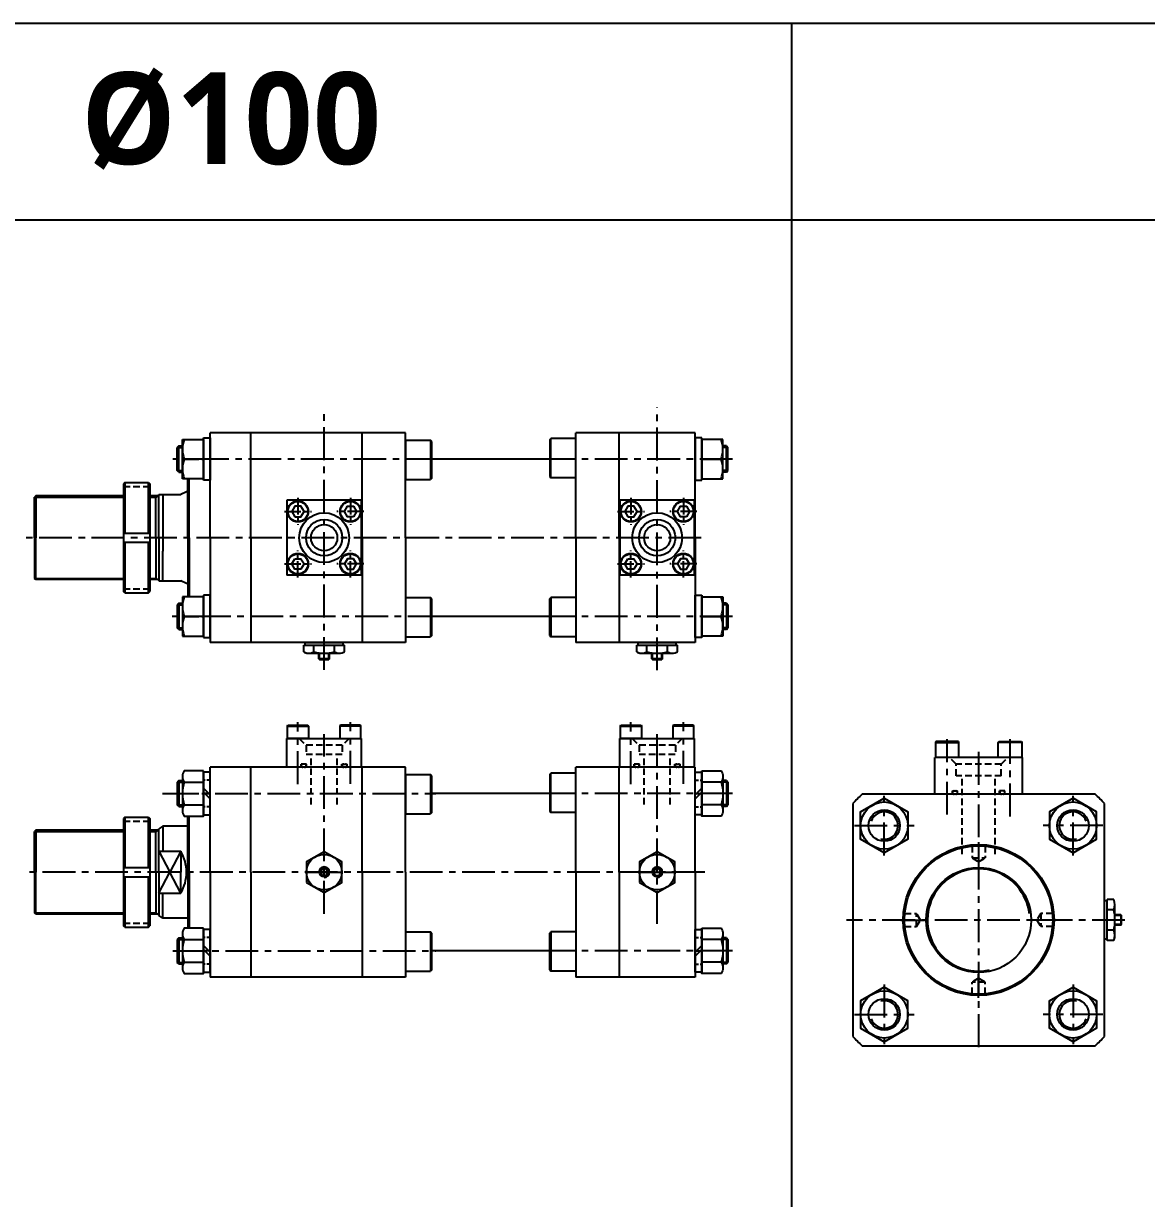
# Model space of a CAD drawing. Extents: x -819 to 8197, y 0 to 4058.
# Drawn here: x 3669 to 4526, y 3162 to 4058 of the extents above; entities that cross this region are included whole.
import ezdxf

# ---------------------------------------------------------------- set-up
doc = ezdxf.new("R2010")
doc.units = 0
doc.header["$LTSCALE"] = 10
doc.header["$MEASUREMENT"] = 0
for name, pattern in [('CENTER', [2, 1.25, -0.25, 0.25, -0.25]), ('CENTERX2', [4, 2.5, -0.5, 0.5, -0.5]), ('HIDDEN', [0.375, 0.25, -0.125]), ('HIDDENX2', [0.75, 0.5, -0.25])]:
    doc.linetypes.add(name, pattern=pattern)
doc.layers.get('0').update_dxf_attribs({"linetype": 'CONTINUOUS'})
doc.layers.get('DEFPOINTS').update_dxf_attribs({"linetype": 'CONTINUOUS'})
for name, color, linetype in [('CEN', 1, 'CENTERX2'), ('CENTER', 1, 'CENTER'), ('HID', 2, 'HIDDENX2'), ('HIDDEN', 2, 'HIDDEN'), ('ML', 7, 'CONTINUOUS')]:
    doc.layers.add(name, color=color, linetype=linetype)
doc.styles.add('문자', font='romans.shx')

msp = doc.modelspace()

# ---------------------------------------------------------------- linework, layer by layer
for p, q in [((5324, 4058.11), (0, 4058.11)), ((4255, 2266.11), (4255, 4058.11)), ((5324, 3908.11), (3434, 3908.11))]:
    msp.add_line(p, q)
at = {"color": 7, "linetype": 'Continuous'}
for p, q in [((3882.73, 3578.99), (3882.73, 3584.01)), ((3882.73, 3584.01), (3889.07, 3584.01)), ((3883.73, 3584.01), (3883.73, 3586.01)), ((3883.73, 3586.01), (3912.91, 3586.01)), ((3889.07, 3584.01), (3913.91, 3584.01)), ((3890.53, 3578.99), (3890.53, 3584.01)), ((3906.12, 3578.99), (3906.12, 3584.01)), ((3912.91, 3584.01), (3912.91, 3586.01)), ((3913.91, 3578.99), (3913.91, 3584.01)), ((4136.73, 3578.99), (4136.73, 3584.01)), ((4136.73, 3584.01), (4143.07, 3584.01)), ((4137.73, 3584.01), (4137.73, 3586.01)), ((4137.73, 3586.01), (4166.91, 3586.01)), ((4143.07, 3584.01), (4167.91, 3584.01)), ((4144.53, 3578.99), (4144.53, 3584.01)), ((4160.12, 3578.99), (4160.12, 3584.01)), ((4166.91, 3584.01), (4166.91, 3586.01)), ((4167.91, 3578.99), (4167.91, 3584.01)), ((3885.91, 3578.01), (3910.74, 3578.01)), ((3894.32, 3578.27), (3894.32, 3578.27)), ((3894.32, 3573.51), (3894.32, 3578.01)), ((3902.32, 3573.51), (3902.32, 3578.01)), ((4139.91, 3578.01), (4164.74, 3578.01)), ((4148.32, 3578.27), (4148.32, 3578.27)), ((4148.32, 3573.51), (4148.32, 3578.01)), ((4156.32, 3573.51), (4156.32, 3578.01)), ((3894.32, 3573.51), (3894.82, 3573.01)), ((3902.32, 3573.51), (3894.32, 3573.51)), ((3894.82, 3573.01), (3901.82, 3573.01)), ((3902.32, 3573.51), (3901.82, 3573.01)), ((4148.32, 3573.51), (4148.82, 3573.01)), ((4156.32, 3573.51), (4148.32, 3573.51)), ((4148.82, 3573.01), (4155.82, 3573.01)), ((4156.32, 3573.51), (4155.82, 3573.01)), ((4493.5, 3359.89), (4493.5, 3389.06)), ((4495.5, 3389.06), (4493.5, 3389.06)), ((4500.52, 3390.06), (4495.5, 3390.06)), ((4495.5, 3365.23), (4495.5, 3390.06)), ((4501.5, 3362.06), (4501.5, 3386.89)), ((4500.52, 3382.27), (4495.5, 3382.27)), ((4506, 3378.48), (4501.5, 3378.48)), ((4506, 3378.48), (4506.5, 3377.98)), ((4506, 3378.48), (4506, 3370.48)), ((4506.5, 3370.98), (4506.5, 3377.98)), ((4501.25, 3370.48), (4501.25, 3370.48)), ((4506, 3370.48), (4501.5, 3370.48)), ((4506, 3370.48), (4506.5, 3370.98)), ((4500.52, 3366.68), (4495.5, 3366.68)), ((4495.5, 3358.89), (4495.5, 3365.23)), ((4495.5, 3359.89), (4493.5, 3359.89)), ((4500.52, 3358.89), (4495.5, 3358.89))]:
    msp.add_line(p, q, dxfattribs=at)
at = {"color": 1, "linetype": 'CENTER', "ltscale": 5}
for p, q in [((3884.82, 3410.95), (3911.82, 3410.95)), ((4138.82, 3410.95), (4165.82, 3410.95))]:
    msp.add_line(p, q, dxfattribs=at)
at = {"color": 7, "linetype": 'Continuous'}
for points in [[(3884.82, 3403.16), (3898.32, 3395.37), (3911.82, 3403.16), (3911.82, 3418.75), (3898.32, 3426.54), (3884.82, 3418.75)], [(4138.82, 3403.16), (4152.32, 3395.37), (4165.82, 3403.16), (4165.82, 3418.75), (4152.32, 3426.54), (4138.82, 3418.75)], [(3896.88, 3413.45), (3895.44, 3410.95), (3896.88, 3408.45), (3899.77, 3408.45), (3901.21, 3410.95), (3899.77, 3413.45)], [(4150.88, 3413.45), (4149.44, 3410.95), (4150.88, 3408.45), (4153.77, 3408.45), (4155.21, 3410.95), (4153.77, 3413.45)]]:
    msp.add_lwpolyline(points, close=True, dxfattribs=at)
for centre, radius in [((3898.32, 3410.95), 13.5), ((4152.32, 3410.95), 13.5), ((3898.32, 3410.95), 3.5), ((4152.32, 3410.95), 3.5)]:
    msp.add_circle(centre, radius, dxfattribs=at)
for centre, radius, start, end in [((3885.91, 3583.63), 5.62, 235.61575, 270), ((3886.63, 3586.23), 8.22, 241.70064, 298.29936), ((3898.31, 3609.36), 31.35, 255.61718, 270.01407), ((3898.33, 3609.36), 31.35, 269.98593, 284.38282), ((3910.01, 3586.23), 8.22, 241.70064, 298.29936), ((4139.91, 3583.63), 5.62, 235.61575, 270), ((4140.63, 3586.23), 8.22, 241.70064, 298.29936), ((4152.31, 3609.36), 31.35, 255.61718, 270.01407), ((4152.33, 3609.36), 31.35, 269.98593, 284.38282), ((4164.01, 3586.23), 8.22, 241.70064, 298.29936), ((4493.28, 3386.17), 8.22, 331.70064, 28.29936), ((4470.16, 3374.48), 31.35, 359.98593, 14.38282), ((4470.16, 3374.47), 31.35, 345.61718, 0.01407), ((4493.28, 3362.78), 8.22, 331.70064, 28.29936), ((4495.88, 3362.06), 5.62, 325.61575, 0)]:
    msp.add_arc(centre, radius, start, end, dxfattribs=at)
at = {"layer": 'CEN'}
for p, q in [((3898.32, 3565.25), (3898.32, 3763.29)), ((4152.32, 3564.94), (4152.32, 3765.29)), ((3985.63, 3726.01), (3782.94, 3726.01)), ((4209.75, 3726.01), (4061.57, 3726.01)), ((4185.91, 3666.01), (3669.96, 3666.01)), ((3987.07, 3606.01), (3782.27, 3606.01)), ((4209.75, 3606.01), (4061.57, 3606.01)), ((3878.32, 3478.13), (3878.32, 3525.22)), ((3918.32, 3478.4), (3918.32, 3525.22)), ((4132.32, 3478.13), (4132.32, 3525.22)), ((4172.32, 3478.4), (4172.32, 3525.22)), ((3898.32, 3379.23), (3898.32, 3516.22)), ((4152.32, 3371.61), (4152.32, 3516.22)), ((4373.5, 3454.85), (4373.5, 3512.48)), ((4421.5, 3453.45), (4421.5, 3512.48)), ((4397.5, 3502.63), (4397.5, 3273.94)), ((3775.12, 3470.95), (3983.51, 3470.95)), ((4209.75, 3470.95), (4061.57, 3470.95)), ((4325.5, 3423.74), (4325.5, 3469.21)), ((4469.5, 3423.74), (4469.5, 3469.21)), ((4302.77, 3446.48), (4348.24, 3446.48)), ((4492.24, 3446.48), (4446.77, 3446.48)), ((4397.5, 3433.72), (4397.5, 3415.66)), ((4188.57, 3410.95), (3669.96, 3410.95)), ((4508.99, 3374.48), (4296.65, 3374.48)), ((4338.26, 3374.48), (4356.32, 3374.48)), ((4456.75, 3374.48), (4438.69, 3374.48)), ((3783, 3350.95), (3983.51, 3350.95)), ((4209.75, 3350.95), (4061.57, 3350.95)), ((4397.5, 3315.23), (4397.5, 3333.29)), ((4325.5, 3325.21), (4325.5, 3279.74)), ((4469.5, 3325.21), (4469.5, 3279.74)), ((4302.77, 3302.48), (4348.24, 3302.48)), ((4492.24, 3302.48), (4446.77, 3302.48))]:
    msp.add_line(p, q, dxfattribs=at)
at = {"layer": 'CENTER'}
for p, q in [((3790.13, 3726.01), (3806.31, 3726.01)), ((4202.51, 3726.01), (4186.33, 3726.01)), ((3878.32, 3696.32), (3878.32, 3675.7)), ((3918.32, 3696.32), (3918.32, 3675.7)), ((4132.32, 3696.32), (4132.32, 3675.7)), ((4172.32, 3696.32), (4172.32, 3675.7)), ((3868.01, 3686.01), (3888.63, 3686.01)), ((3928.63, 3686.01), (3908.01, 3686.01)), ((4122.01, 3686.01), (4142.63, 3686.01)), ((4182.63, 3686.01), (4162.01, 3686.01)), ((3878.32, 3635.7), (3878.32, 3656.32)), ((3918.32, 3635.7), (3918.32, 3656.32)), ((4132.32, 3635.7), (4132.32, 3656.32)), ((4172.32, 3635.7), (4172.32, 3656.32)), ((3868.01, 3646.01), (3888.63, 3646.01)), ((3928.63, 3646.01), (3908.01, 3646.01)), ((4122.01, 3646.01), (4142.63, 3646.01)), ((4182.63, 3646.01), (4162.01, 3646.01)), ((3790.13, 3606.01), (3806.31, 3606.01)), ((4202.51, 3606.01), (4186.33, 3606.01)), ((3790.13, 3470.95), (3806.31, 3470.95)), ((3811.41, 3470.95), (3806.13, 3470.95)), ((4181.23, 3470.95), (4186.51, 3470.95)), ((4202.51, 3470.95), (4186.33, 3470.95)), ((3790.13, 3350.95), (3806.31, 3350.95)), ((3811.41, 3350.95), (3806.13, 3350.95)), ((4181.23, 3350.95), (4186.51, 3350.95)), ((4202.51, 3350.95), (4186.33, 3350.95))]:
    msp.add_line(p, q, dxfattribs=at)
at = {"layer": 'DEFPOINTS', "color": 0, "linetype": 'ByBlock'}
for p in [(3790.22, 3458.45), (3772.32, 3377.95), (3790.24, 3363.45)]:
    msp.add_point(p, dxfattribs=at)
at = {"layer": 'HID'}
for p, q in [((3745.26, 3705.01), (3765.26, 3705.01)), ((3745.26, 3627.01), (3765.26, 3627.01)), ((3879.32, 3512.95), (3884.47, 3507.8)), ((3917.32, 3512.95), (3912.17, 3507.8)), ((4133.32, 3512.95), (4138.47, 3507.8)), ((4171.32, 3512.95), (4166.17, 3507.8)), ((3912.17, 3507.8), (3884.47, 3507.8)), ((3884.47, 3507.8), (3884.47, 3500.95)), ((3912.17, 3507.8), (3912.17, 3500.95)), ((4166.17, 3507.8), (4138.47, 3507.8)), ((4138.47, 3507.8), (4138.47, 3500.95)), ((4166.17, 3507.8), (4166.17, 3500.95)), ((3884.47, 3500.95), (3912.17, 3500.95)), ((3888.32, 3462.62), (3888.32, 3500.95)), ((3908.32, 3462.62), (3908.32, 3500.95)), ((4138.47, 3500.95), (4166.17, 3500.95)), ((4142.32, 3462.62), (4142.32, 3500.95)), ((4162.32, 3462.62), (4162.32, 3500.95)), ((4380.25, 3493.23), (4375, 3498.48)), ((4414.75, 3493.23), (4420, 3498.48)), ((3880.82, 3490.95), (3880.82, 3493.35)), ((3884.82, 3493.35), (3880.82, 3493.35)), ((3884.82, 3490.95), (3884.82, 3493.35)), ((3911.82, 3490.95), (3911.82, 3493.35)), ((3911.82, 3493.35), (3915.82, 3493.35)), ((3915.82, 3490.95), (3915.82, 3493.35)), ((4134.82, 3490.95), (4134.82, 3493.35)), ((4138.82, 3493.35), (4134.82, 3493.35)), ((4138.82, 3490.95), (4138.82, 3493.35)), ((4165.82, 3490.95), (4165.82, 3493.35)), ((4165.82, 3493.35), (4169.82, 3493.35)), ((4169.82, 3490.95), (4169.82, 3493.35)), ((4380.25, 3484.48), (4380.25, 3493.23)), ((4414.75, 3493.23), (4380.25, 3493.23)), ((4414.75, 3484.48), (4414.75, 3493.23)), ((4414.75, 3484.48), (4380.25, 3484.48)), ((4385, 3424.59), (4385, 3484.48)), ((4410, 3424.59), (4410, 3484.48)), ((4377.5, 3472.88), (4381.5, 3472.88)), ((4377.5, 3470.48), (4377.5, 3472.88)), ((4381.5, 3470.48), (4381.5, 3472.88)), ((4413.5, 3470.48), (4413.5, 3472.88)), ((4417.5, 3472.88), (4413.5, 3472.88)), ((4417.5, 3470.48), (4417.5, 3472.88)), ((3745.26, 3449.95), (3765.26, 3449.95)), ((4392.5, 3430.98), (4391.8, 3431.67)), ((4392.5, 3430.98), (4402.5, 3430.98)), ((4392.5, 3430.98), (4392.5, 3421.98)), ((4402.5, 3430.98), (4403.2, 3431.67)), ((4402.5, 3430.98), (4402.5, 3421.98)), ((4392.5, 3421.98), (4397.5, 3418.81)), ((4392.5, 3421.98), (4402.5, 3421.98)), ((4397.5, 3418.81), (4402.5, 3421.98)), ((4341, 3379.48), (4340.3, 3380.17)), ((4341, 3379.48), (4350, 3379.48)), ((4341, 3369.48), (4341, 3379.48)), ((4353.17, 3374.48), (4350, 3379.48)), ((4350, 3369.48), (4350, 3379.48)), ((4445, 3379.48), (4441.84, 3374.48)), ((4454, 3379.48), (4445, 3379.48)), ((4445, 3379.48), (4445, 3369.48)), ((4454, 3379.48), (4454.7, 3380.17)), ((4454, 3379.48), (4454, 3369.48)), ((3745.26, 3371.95), (3765.26, 3371.95)), ((4341, 3369.48), (4340.3, 3368.78)), ((4341, 3369.48), (4350, 3369.48)), ((4350, 3369.48), (4353.17, 3374.48)), ((4441.84, 3374.48), (4445, 3369.48)), ((4454, 3369.48), (4445, 3369.48)), ((4454, 3369.48), (4454.7, 3368.78)), ((4397.5, 3330.14), (4392.5, 3326.98)), ((4392.5, 3317.98), (4392.5, 3326.98)), ((4402.5, 3326.98), (4392.5, 3326.98)), ((4402.5, 3326.98), (4397.5, 3330.14)), ((4402.5, 3317.98), (4402.5, 3326.98)), ((4392.5, 3317.98), (4391.8, 3317.28)), ((4402.5, 3317.98), (4392.5, 3317.98)), ((4402.5, 3317.98), (4403.2, 3317.28))]:
    msp.add_line(p, q, dxfattribs=at)
for centre, start, end in [((3882.05, 3492.15), 90, 270), ((3883.39, 3492.15), 270, 90), ((3913.25, 3492.15), 90, 270), ((3914.59, 3492.15), 270, 90), ((4136.05, 3492.15), 90, 270), ((4137.39, 3492.15), 270, 90), ((4167.25, 3492.15), 90, 270), ((4168.59, 3492.15), 270, 90), ((4378.79, 3471.68), 90, 270), ((4380.17, 3471.68), 270, 90), ((4414.84, 3471.68), 90, 270), ((4416.22, 3471.68), 270, 90)]:
    msp.add_arc(centre, 1.2, start, end, dxfattribs=at)
at = {"layer": 'HIDDEN'}
for p, q in [((3811.32, 3481.05), (3806.22, 3481.05)), ((4181.32, 3481.05), (4186.42, 3481.05)), ((3811.32, 3460.85), (3806.22, 3460.85)), ((4181.32, 3460.85), (4186.42, 3460.85)), ((3811.32, 3361.05), (3806.22, 3361.05)), ((4181.32, 3361.05), (4186.42, 3361.05)), ((3811.32, 3340.85), (3806.22, 3340.85)), ((4181.32, 3340.85), (4186.42, 3340.85))]:
    msp.add_line(p, q, dxfattribs=at)
at = {"layer": 'ML'}
for p, q in [((3811.32, 3666.01), (3811.32, 3746.01)), ((3960.32, 3746.01), (3811.32, 3746.01)), ((3842.32, 3666.01), (3842.32, 3746.01)), ((3927.32, 3666.01), (3927.32, 3746.01)), ((3960.32, 3666.01), (3960.32, 3746.01)), ((4090.32, 3666.01), (4090.32, 3746.01)), ((4181.32, 3746.01), (4090.32, 3746.01)), ((4181.32, 3746.01), (4090.32, 3746.01)), ((4123.32, 3666.01), (4123.32, 3746.01)), ((4181.32, 3666.01), (4181.32, 3746.01)), ((3790.22, 3711.01), (3790.22, 3741.01)), ((3790.22, 3741.01), (3806.22, 3741.01)), ((3806.22, 3709.81), (3806.22, 3742.21)), ((3806.22, 3742.21), (3811.32, 3742.21)), ((3806.22, 3741.01), (3806.22, 3711.01)), ((3811.32, 3742.21), (3811.32, 3709.81)), ((3960.32, 3740.43), (3960.32, 3710.43)), ((3960.32, 3740.43), (3979.32, 3740.43)), ((3979.32, 3740.43), (3979.32, 3710.43)), ((3980.32, 3739.43), (3979.32, 3740.43)), ((3980.32, 3711.43), (3980.32, 3739.43)), ((4070.32, 3740.59), (4071.32, 3741.59)), ((4070.32, 3740.59), (4070.32, 3712.59)), ((4090.32, 3741.59), (4071.32, 3741.59)), ((4071.32, 3711.59), (4071.32, 3741.59)), ((4181.32, 3742.21), (4181.32, 3709.81)), ((4186.42, 3742.21), (4181.32, 3742.21)), ((4186.42, 3709.81), (4186.42, 3742.21)), ((4186.42, 3741.01), (4186.42, 3711.01)), ((4202.42, 3741.01), (4186.42, 3741.01)), ((4202.42, 3711.01), (4202.42, 3741.01)), ((3787.57, 3736.01), (3786.32, 3734.76)), ((3786.32, 3717.26), (3786.32, 3734.76)), ((3787.57, 3736.01), (3790.22, 3736.01)), ((3787.57, 3716.01), (3787.57, 3736.01)), ((4205.07, 3736.01), (4202.42, 3736.01)), ((4205.07, 3716.01), (4205.07, 3736.01)), ((4205.07, 3736.01), (4206.32, 3734.76)), ((4206.32, 3717.26), (4206.32, 3734.76)), ((3806.22, 3726.01), (3791.56, 3726.01)), ((4070.32, 3726.01), (3980.32, 3726.01)), ((4186.42, 3726.01), (4201.08, 3726.01)), ((3787.57, 3716.01), (3786.32, 3717.26)), ((3787.57, 3716.01), (3790.22, 3716.01)), ((3806.22, 3711.01), (3790.22, 3711.01)), ((3794.32, 3666.01), (3794.32, 3711.01)), ((3795.32, 3666.01), (3795.32, 3711.01)), ((3811.32, 3709.81), (3806.22, 3709.81)), ((3960.32, 3710.43), (3979.32, 3710.43)), ((3980.32, 3711.43), (3979.32, 3710.43)), ((4070.32, 3712.59), (4071.32, 3711.59)), ((4090.32, 3711.59), (4071.32, 3711.59)), ((4181.32, 3709.81), (4186.42, 3709.81)), ((4186.42, 3711.01), (4202.42, 3711.01)), ((4205.07, 3716.01), (4202.42, 3716.01)), ((4205.07, 3716.01), (4206.32, 3717.26)), ((3746.26, 3708.01), (3745.26, 3707.01)), ((3745.26, 3707.01), (3745.26, 3625.01)), ((3746.26, 3708.01), (3746.26, 3669.51)), ((3746.26, 3708.01), (3764.26, 3708.01)), ((3764.26, 3669.51), (3764.26, 3708.01)), ((3764.26, 3708.01), (3765.26, 3707.01)), ((3765.26, 3707.01), (3765.26, 3625.01)), ((3793.26, 3701.01), (3789.02, 3699.01)), ((3794.32, 3701.01), (3793.26, 3701.01)), ((3678.32, 3698.01), (3677.32, 3697.01)), ((3677.32, 3666.01), (3677.32, 3697.01)), ((3745.26, 3698.01), (3678.32, 3698.01)), ((3678.32, 3698.01), (3678.32, 3666.01)), ((3772.32, 3698.01), (3765.26, 3698.01)), ((3769.83, 3666.01), (3769.83, 3698.01)), ((3772.32, 3666.01), (3772.32, 3699.01)), ((3772.32, 3699.01), (3789.02, 3699.01)), ((3775.32, 3699.01), (3775.32, 3655.78)), ((3926.82, 3694.51), (3869.82, 3694.51)), ((3869.82, 3694.51), (3869.82, 3637.51)), ((3926.82, 3637.51), (3926.82, 3694.51)), ((4180.82, 3694.51), (4123.82, 3694.51)), ((4123.82, 3694.51), (4123.82, 3637.51)), ((4180.82, 3637.51), (4180.82, 3694.51)), ((3677.32, 3666.01), (3677.32, 3635.01)), ((3678.32, 3634.01), (3678.32, 3666.01)), ((3745.26, 3669.51), (3765.26, 3669.51)), ((3769.83, 3666.01), (3769.83, 3634.01)), ((3772.32, 3666.01), (3772.32, 3633.01)), ((3794.32, 3666.01), (3794.32, 3621.01)), ((3795.32, 3666.01), (3795.32, 3621.01)), ((3811.32, 3666.01), (3811.32, 3586.01)), ((3842.32, 3666.01), (3842.32, 3586.01)), ((3927.32, 3666.01), (3927.32, 3586.01)), ((3960.32, 3666.01), (3960.32, 3586.01)), ((4090.32, 3666.01), (4090.32, 3586.01)), ((4123.32, 3666.01), (4123.32, 3586.01)), ((4181.32, 3666.01), (4181.32, 3586.01)), ((3745.26, 3662.51), (3765.26, 3662.51)), ((3746.26, 3662.51), (3746.26, 3624.01)), ((3764.26, 3624.01), (3764.26, 3662.51)), ((3775.32, 3633.01), (3775.32, 3655.78)), ((3678.32, 3634.01), (3677.32, 3635.01)), ((3745.26, 3634.01), (3678.32, 3634.01)), ((3772.32, 3634.01), (3765.26, 3634.01)), ((3772.32, 3633.01), (3789.02, 3633.01)), ((3793.26, 3631.01), (3789.02, 3633.01)), ((3794.32, 3631.01), (3793.26, 3631.01)), ((3926.82, 3637.51), (3869.82, 3637.51)), ((4180.82, 3637.51), (4123.82, 3637.51)), ((3746.26, 3624.01), (3745.26, 3625.01)), ((3746.26, 3624.01), (3764.26, 3624.01)), ((3764.26, 3624.01), (3765.26, 3625.01)), ((3790.22, 3621.01), (3790.22, 3591.01)), ((3806.22, 3621.01), (3790.22, 3621.01)), ((3806.22, 3622.21), (3806.22, 3589.81)), ((3811.32, 3622.21), (3806.22, 3622.21)), ((3806.22, 3591.01), (3806.22, 3621.01)), ((3811.32, 3589.81), (3811.32, 3622.21)), ((3960.32, 3620.43), (3960.32, 3590.43)), ((3960.32, 3620.43), (3979.32, 3620.43)), ((3979.32, 3620.43), (3979.32, 3590.43)), ((3980.32, 3619.43), (3979.32, 3620.43)), ((4070.32, 3619.43), (4071.32, 3620.43)), ((4090.32, 3620.43), (4071.32, 3620.43)), ((4071.32, 3620.43), (4071.32, 3590.43)), ((4181.32, 3622.21), (4186.42, 3622.21)), ((4181.32, 3589.81), (4181.32, 3622.21)), ((4186.42, 3622.21), (4186.42, 3589.81)), ((4186.42, 3621.01), (4202.42, 3621.01)), ((4186.42, 3591.01), (4186.42, 3621.01)), ((4202.42, 3621.01), (4202.42, 3591.01)), ((3787.57, 3616.01), (3786.32, 3614.76)), ((3786.32, 3614.76), (3786.32, 3597.26)), ((3787.57, 3616.01), (3790.22, 3616.01)), ((3787.57, 3616.01), (3787.57, 3596.01)), ((3980.32, 3591.43), (3980.32, 3619.43)), ((4070.32, 3591.43), (4070.32, 3619.43)), ((4205.07, 3616.01), (4202.42, 3616.01)), ((4205.07, 3616.01), (4206.32, 3614.76)), ((4205.07, 3616.01), (4205.07, 3596.01)), ((4206.32, 3614.76), (4206.32, 3597.26)), ((3806.22, 3606.01), (3791.56, 3606.01)), ((4070.32, 3606.01), (3980.32, 3606.01)), ((4186.42, 3606.01), (4201.08, 3606.01)), ((3787.57, 3596.01), (3786.32, 3597.26)), ((3787.57, 3596.01), (3790.22, 3596.01)), ((4205.07, 3596.01), (4202.42, 3596.01)), ((4205.07, 3596.01), (4206.32, 3597.26)), ((3790.22, 3591.01), (3806.22, 3591.01)), ((3806.22, 3589.81), (3811.32, 3589.81)), ((3960.32, 3586.01), (3811.32, 3586.01)), ((3960.32, 3590.43), (3979.32, 3590.43)), ((3980.32, 3591.43), (3979.32, 3590.43)), ((4070.32, 3591.43), (4071.32, 3590.43)), ((4090.32, 3590.43), (4071.32, 3590.43)), ((4181.32, 3586.01), (4090.32, 3586.01)), ((4186.42, 3589.81), (4181.32, 3589.81)), ((4202.42, 3591.01), (4186.42, 3591.01)), ((3870.32, 3522.35), (3870.67, 3522.95)), ((3870.32, 3522.35), (3886.32, 3522.35)), ((3870.32, 3512.95), (3870.32, 3522.35)), ((3870.67, 3522.95), (3885.98, 3522.95)), ((3885.98, 3522.95), (3886.32, 3522.35)), ((3886.32, 3522.35), (3886.32, 3512.95)), ((3910.67, 3522.95), (3910.32, 3522.35)), ((3926.32, 3522.35), (3910.32, 3522.35)), ((3910.32, 3522.35), (3910.32, 3512.95)), ((3925.98, 3522.95), (3910.67, 3522.95)), ((3926.32, 3522.35), (3925.98, 3522.95)), ((3926.32, 3512.95), (3926.32, 3522.35)), ((4124.32, 3522.35), (4124.67, 3522.95)), ((4124.32, 3522.35), (4140.32, 3522.35)), ((4124.32, 3512.95), (4124.32, 3522.35)), ((4124.67, 3522.95), (4139.98, 3522.95)), ((4139.98, 3522.95), (4140.32, 3522.35)), ((4140.32, 3522.35), (4140.32, 3512.95)), ((4164.67, 3522.95), (4164.32, 3522.35)), ((4180.32, 3522.35), (4164.32, 3522.35)), ((4164.32, 3522.35), (4164.32, 3512.95)), ((4179.98, 3522.95), (4164.67, 3522.95)), ((4180.32, 3522.35), (4179.98, 3522.95)), ((4180.32, 3512.95), (4180.32, 3522.35)), ((3869.82, 3512.95), (3926.82, 3512.95)), ((3869.82, 3490.95), (3869.82, 3512.95)), ((3886.32, 3512.95), (3870.32, 3512.95)), ((3926.82, 3490.95), (3926.82, 3512.95)), ((4123.82, 3512.95), (4180.82, 3512.95)), ((4123.82, 3490.95), (4123.82, 3512.95)), ((4140.32, 3512.95), (4124.32, 3512.95)), ((4180.82, 3490.95), (4180.82, 3512.95)), ((4364.91, 3510.48), (4364.5, 3509.78)), ((4364.5, 3509.78), (4382.5, 3509.78)), ((4364.5, 3509.78), (4364.5, 3498.48)), ((4382.1, 3510.48), (4364.91, 3510.48)), ((4382.5, 3509.78), (4382.1, 3510.48)), ((4382.5, 3498.48), (4382.5, 3509.78)), ((4412.5, 3509.78), (4412.91, 3510.48)), ((4430.5, 3509.78), (4412.5, 3509.78)), ((4412.5, 3498.48), (4412.5, 3509.78)), ((4412.91, 3510.48), (4430.1, 3510.48)), ((4430.1, 3510.48), (4430.5, 3509.78)), ((4430.5, 3509.78), (4430.5, 3498.48)), ((4364, 3470.48), (4364, 3498.48)), ((4431, 3498.48), (4364, 3498.48)), ((4430.5, 3498.48), (4412.5, 3498.48)), ((4431, 3470.48), (4431, 3498.48)), ((3811.32, 3410.95), (3811.32, 3490.95)), ((3960.32, 3490.95), (3811.32, 3490.95)), ((3842.32, 3410.95), (3842.32, 3490.95)), ((3927.32, 3410.95), (3927.32, 3490.95)), ((3960.32, 3410.95), (3960.32, 3490.95)), ((4070.32, 3485.54), (4071.32, 3486.54)), ((4070.32, 3485.54), (4070.32, 3457.54)), ((4090.32, 3486.54), (4071.32, 3486.54)), ((4071.32, 3456.54), (4071.32, 3486.54)), ((4181.32, 3490.95), (4090.32, 3490.95)), ((4090.32, 3410.95), (4090.32, 3490.95)), ((4181.32, 3490.95), (4090.32, 3490.95)), ((4123.32, 3410.95), (4123.32, 3490.95)), ((4181.32, 3410.95), (4181.32, 3490.95)), ((3787.57, 3480.95), (3786.32, 3479.7)), ((3786.32, 3479.7), (3786.32, 3462.2)), ((3787.57, 3480.95), (3787.57, 3460.95)), ((3787.57, 3480.95), (3790.22, 3480.95)), ((3790.22, 3483.94), (3790.22, 3457.96)), ((3791.56, 3479.61), (3806.22, 3479.61)), ((3960.32, 3485.37), (3979.32, 3485.37)), ((3960.32, 3485.37), (3960.32, 3455.37)), ((3979.32, 3485.37), (3979.32, 3455.37)), ((3980.32, 3484.37), (3979.32, 3485.37)), ((3980.32, 3456.37), (3980.32, 3484.37)), ((4201.08, 3479.61), (4186.42, 3479.61)), ((4202.42, 3483.94), (4202.42, 3457.96)), ((4205.07, 3480.95), (4202.42, 3480.95)), ((4205.07, 3480.95), (4205.07, 3460.95)), ((4205.07, 3480.95), (4206.32, 3479.7)), ((4206.32, 3479.7), (4206.32, 3462.2)), ((3811.32, 3469.85), (3806.22, 3474.95)), ((3811.32, 3466.96), (3806.22, 3472.06)), ((4070.32, 3470.95), (3980.32, 3470.95)), ((4181.32, 3469.85), (4186.42, 3474.95)), ((4181.32, 3466.96), (4186.42, 3472.06)), ((4486.29, 3470.48), (4308.72, 3470.48)), ((3787.57, 3460.95), (3786.32, 3462.2)), ((3787.57, 3460.95), (3790.22, 3460.95)), ((3791.56, 3462.29), (3806.22, 3462.29)), ((4201.08, 3462.29), (4186.42, 3462.29)), ((4205.07, 3460.95), (4202.42, 3460.95)), ((4205.07, 3460.95), (4206.32, 3462.2)), ((4301.5, 3463.26), (4301.5, 3285.69)), ((4493.5, 3285.69), (4493.5, 3463.26)), ((3746.26, 3452.95), (3745.26, 3451.95)), ((3745.26, 3451.95), (3745.26, 3369.95)), ((3746.26, 3452.95), (3764.26, 3452.95)), ((3746.26, 3452.95), (3746.26, 3414.45)), ((3764.26, 3452.95), (3765.26, 3451.95)), ((3764.26, 3414.45), (3764.26, 3452.95)), ((3765.26, 3451.95), (3765.26, 3369.95)), ((3794.32, 3410.95), (3794.32, 3453.63)), ((3795.32, 3410.95), (3795.32, 3453.63)), ((3960.32, 3455.37), (3979.32, 3455.37)), ((3980.32, 3456.37), (3979.32, 3455.37)), ((4070.32, 3457.54), (4071.32, 3456.54)), ((4090.32, 3456.54), (4071.32, 3456.54)), ((3678.32, 3442.95), (3677.32, 3441.95)), ((3677.32, 3410.95), (3677.32, 3441.95)), ((3678.32, 3442.95), (3678.32, 3410.95)), ((3745.26, 3442.95), (3678.32, 3442.95)), ((3772.32, 3442.95), (3765.26, 3442.95)), ((3769.83, 3410.95), (3769.83, 3442.95)), ((3775.32, 3445.95), (3772.32, 3443.95)), ((3772.32, 3410.95), (3772.32, 3443.95)), ((3794.32, 3445.95), (3775.32, 3445.95)), ((3775.32, 3445.95), (3775.32, 3426.92)), ((3772.32, 3426.92), (3789.02, 3426.92)), ((3789.02, 3426.92), (3789.02, 3410.95)), ((3745.26, 3414.45), (3765.26, 3414.45)), ((3677.32, 3410.95), (3677.32, 3379.95)), ((3678.32, 3378.95), (3678.32, 3410.95)), ((3745.26, 3407.45), (3765.26, 3407.45)), ((3746.26, 3407.45), (3746.26, 3368.95)), ((3764.26, 3368.95), (3764.26, 3407.45)), ((3769.83, 3410.95), (3769.83, 3378.95)), ((3772.32, 3410.95), (3772.32, 3377.95)), ((3789.02, 3394.99), (3789.02, 3410.95)), ((3794.32, 3410.95), (3794.32, 3368.27)), ((3795.32, 3410.95), (3795.32, 3368.27)), ((3811.32, 3410.95), (3811.32, 3330.95)), ((3842.32, 3410.95), (3842.32, 3330.95)), ((3927.32, 3410.95), (3927.32, 3330.95)), ((3960.32, 3410.95), (3960.32, 3330.95)), ((4090.32, 3410.95), (4090.32, 3330.95)), ((4123.32, 3410.95), (4123.32, 3330.95)), ((4181.32, 3410.95), (4181.32, 3330.95)), ((3772.32, 3394.99), (3789.02, 3394.99)), ((3775.32, 3375.95), (3775.32, 3394.99)), ((3678.32, 3378.95), (3677.32, 3379.95)), ((3745.26, 3378.95), (3678.32, 3378.95)), ((3772.32, 3378.95), (3765.26, 3378.95)), ((3775.32, 3375.95), (3772.32, 3377.95)), ((3746.26, 3368.95), (3745.26, 3369.95)), ((3764.26, 3368.95), (3765.26, 3369.95)), ((3794.32, 3375.95), (3775.32, 3375.95)), ((3746.26, 3368.95), (3764.26, 3368.95)), ((3787.57, 3360.95), (3786.32, 3359.7)), ((3787.57, 3360.95), (3790.22, 3360.95)), ((3787.57, 3360.95), (3787.57, 3340.95)), ((3790.22, 3363.94), (3790.22, 3337.96)), ((3960.32, 3365.37), (3960.32, 3335.37)), ((3960.32, 3365.37), (3979.32, 3365.37)), ((3979.32, 3365.37), (3979.32, 3335.37)), ((3980.32, 3364.37), (3979.32, 3365.37)), ((3980.32, 3336.37), (3980.32, 3364.37)), ((4070.32, 3364.37), (4071.32, 3365.37)), ((4070.32, 3336.37), (4070.32, 3364.37)), ((4090.32, 3365.37), (4071.32, 3365.37)), ((4071.32, 3365.37), (4071.32, 3335.37)), ((4202.42, 3363.94), (4202.42, 3337.96)), ((4205.07, 3360.95), (4202.42, 3360.95)), ((4205.07, 3360.95), (4205.07, 3340.95)), ((4205.07, 3360.95), (4206.32, 3359.7)), ((3786.32, 3359.7), (3786.32, 3342.2)), ((3791.56, 3359.61), (3806.22, 3359.61)), ((3811.32, 3349.85), (3806.22, 3354.95)), ((3811.32, 3346.96), (3806.22, 3352.06)), ((4181.32, 3349.85), (4186.42, 3354.95)), ((4181.32, 3346.96), (4186.42, 3352.06)), ((4201.08, 3359.61), (4186.42, 3359.61)), ((4206.32, 3359.7), (4206.32, 3342.2)), ((3787.57, 3340.95), (3786.32, 3342.2)), ((3791.56, 3342.29), (3806.22, 3342.29)), ((4070.32, 3350.95), (3980.32, 3350.95)), ((4201.08, 3342.29), (4186.42, 3342.29)), ((4205.07, 3340.95), (4206.32, 3342.2)), ((3787.57, 3340.95), (3790.22, 3340.95)), ((3960.32, 3335.37), (3979.32, 3335.37)), ((3980.32, 3336.37), (3979.32, 3335.37)), ((4070.32, 3336.37), (4071.32, 3335.37)), ((4090.32, 3335.37), (4071.32, 3335.37)), ((4205.07, 3340.95), (4202.42, 3340.95)), ((3960.32, 3330.95), (3811.32, 3330.95)), ((4181.32, 3330.95), (4090.32, 3330.95)), ((4308.72, 3278.48), (4486.29, 3278.48))]:
    msp.add_line(p, q, dxfattribs=at)
at = {"layer": 'ML', "color": 2}
for p, q in [((3786.32, 3734.76), (3790.22, 3734.76)), ((4206.32, 3734.76), (4202.42, 3734.76)), ((3786.32, 3717.26), (3790.22, 3717.26)), ((4206.32, 3717.26), (4202.42, 3717.26)), ((3677.32, 3697.01), (3745.26, 3697.01)), ((3765.26, 3697.01), (3769.83, 3697.01)), ((3769.83, 3697.01), (3771.63, 3698.01)), ((3677.32, 3635.01), (3745.26, 3635.01)), ((3765.26, 3635.01), (3769.83, 3635.01)), ((3769.83, 3635.01), (3771.63, 3634.01)), ((3769.83, 3635.01), (3771.63, 3634.01)), ((3786.32, 3614.76), (3790.22, 3614.76)), ((4206.32, 3614.76), (4202.42, 3614.76)), ((3786.32, 3597.26), (3790.22, 3597.26)), ((4206.32, 3597.26), (4202.42, 3597.26)), ((3894.82, 3578.21), (3894.82, 3578.21)), ((3894.82, 3573.01), (3894.82, 3578.01)), ((3901.82, 3573.01), (3901.82, 3578.01)), ((4148.82, 3578.21), (4148.82, 3578.21)), ((4148.82, 3573.01), (4148.82, 3578.01)), ((4155.82, 3573.01), (4155.82, 3578.01)), ((3786.32, 3479.7), (3790.22, 3479.7)), ((4206.32, 3479.7), (4202.42, 3479.7)), ((3786.32, 3462.2), (3790.22, 3462.2)), ((4206.32, 3462.2), (4202.42, 3462.2)), ((3677.32, 3441.95), (3745.26, 3441.95)), ((3765.26, 3441.95), (3769.83, 3441.95)), ((3769.83, 3441.95), (3771.63, 3442.95)), ((3772.32, 3426.92), (3780.67, 3410.95)), ((3789.02, 3426.92), (3780.67, 3410.95)), ((3772.32, 3394.99), (3780.67, 3410.95)), ((3789.02, 3394.99), (3780.67, 3410.95)), ((3677.32, 3379.95), (3745.26, 3379.95)), ((3765.26, 3379.95), (3769.83, 3379.95)), ((3769.83, 3379.95), (3771.63, 3378.95)), ((4506.5, 3377.98), (4501.5, 3377.98)), ((4501.31, 3370.98), (4501.31, 3370.98)), ((4506.5, 3370.98), (4501.5, 3370.98)), ((3786.32, 3359.7), (3790.22, 3359.7)), ((4206.32, 3359.7), (4202.42, 3359.7)), ((3786.32, 3342.2), (3790.22, 3342.2)), ((4206.32, 3342.2), (4202.42, 3342.2))]:
    msp.add_line(p, q, dxfattribs=at)
at = {"layer": 'ML'}
for points in [[(3876.01, 3682.01), (3880.63, 3682.01), (3882.94, 3686.01), (3880.63, 3690.01), (3876.01, 3690.01), (3873.7, 3686.01), (3876.01, 3682.01)], [(3920.63, 3682.01), (3916.01, 3682.01), (3913.7, 3686.01), (3916.01, 3690.01), (3920.63, 3690.01), (3922.94, 3686.01), (3920.63, 3682.01)], [(4130.01, 3682.01), (4134.63, 3682.01), (4136.94, 3686.01), (4134.63, 3690.01), (4130.01, 3690.01), (4127.7, 3686.01), (4130.01, 3682.01)], [(4174.63, 3682.01), (4170.01, 3682.01), (4167.7, 3686.01), (4170.01, 3690.01), (4174.63, 3690.01), (4176.94, 3686.01), (4174.63, 3682.01)], [(3876.01, 3650.01), (3880.63, 3650.01), (3882.94, 3646.01), (3880.63, 3642.01), (3876.01, 3642.01), (3873.7, 3646.01), (3876.01, 3650.01)], [(3920.63, 3650.01), (3916.01, 3650.01), (3913.7, 3646.01), (3916.01, 3642.01), (3920.63, 3642.01), (3922.94, 3646.01), (3920.63, 3650.01)], [(4130.01, 3650.01), (4134.63, 3650.01), (4136.94, 3646.01), (4134.63, 3642.01), (4130.01, 3642.01), (4127.7, 3646.01), (4130.01, 3650.01)], [(4174.63, 3650.01), (4170.01, 3650.01), (4167.7, 3646.01), (4170.01, 3642.01), (4174.63, 3642.01), (4176.94, 3646.01), (4174.63, 3650.01)], [(3811.32, 3487.15), (3806.22, 3487.15), (3806.22, 3454.75), (3811.32, 3454.75), (3811.32, 3487.15)], [(4181.32, 3487.15), (4186.42, 3487.15), (4186.42, 3454.75), (4181.32, 3454.75), (4181.32, 3487.15)], [(3811.32, 3367.15), (3806.22, 3367.15), (3806.22, 3334.75), (3811.32, 3334.75), (3811.32, 3367.15)], [(4181.32, 3367.15), (4186.42, 3367.15), (4186.42, 3334.75), (4181.32, 3334.75), (4181.32, 3367.15)]]:
    msp.add_lwpolyline(points, dxfattribs=at)
for points in [[(3806.22, 3488.27), (3791.56, 3488.27, 0.309401), (3791.56, 3479.61, 0.154701), (3791.56, 3462.29, 0.309401), (3791.56, 3453.63), (3806.22, 3453.63), (3806.22, 3488.27)], [(4186.42, 3488.27), (4201.08, 3488.27, -0.309401), (4201.08, 3479.61, -0.154701), (4201.08, 3462.29, -0.309401), (4201.08, 3453.63), (4186.42, 3453.63), (4186.42, 3488.27)], [(3806.22, 3368.27), (3791.56, 3368.27, 0.309401), (3791.56, 3359.61, 0.154701), (3791.56, 3342.29, 0.309401), (3791.56, 3333.63), (3806.22, 3333.63), (3806.22, 3368.27)], [(4186.42, 3368.27), (4201.08, 3368.27, -0.309401), (4201.08, 3359.61, -0.154701), (4201.08, 3342.29, -0.309401), (4201.08, 3333.63), (4186.42, 3333.63), (4186.42, 3368.27)]]:
    msp.add_lwpolyline(points, format="xyb", dxfattribs=at)
for points in [[(4325.5, 3467.26), (4343.5, 3456.87), (4343.5, 3436.08), (4325.5, 3425.69), (4307.5, 3436.08), (4307.5, 3456.87)], [(4469.5, 3467.26), (4451.5, 3456.87), (4451.5, 3436.08), (4469.5, 3425.69), (4487.5, 3436.08), (4487.5, 3456.87)], [(4325.5, 3281.69), (4343.5, 3292.08), (4343.5, 3312.87), (4325.5, 3323.26), (4307.5, 3312.87), (4307.5, 3292.08)], [(4469.5, 3281.69), (4451.5, 3292.08), (4451.5, 3312.87), (4469.5, 3323.26), (4487.5, 3312.87), (4487.5, 3292.08)]]:
    msp.add_lwpolyline(points, close=True, dxfattribs=at)
for centre, radius in [((3878.32, 3686.01), 8), ((3878.32, 3686.01), 7.65), ((3918.32, 3686.01), 8), ((3918.32, 3686.01), 7.65), ((4132.32, 3686.01), 8), ((4132.32, 3686.01), 7.65), ((4172.32, 3686.01), 8), ((4172.32, 3686.01), 7.65), ((3898.32, 3666.01), 19), ((4152.32, 3666.01), 19), ((3898.32, 3666.01), 13.85), ((3898.32, 3666.01), 10), ((4152.32, 3666.01), 13.85), ((4152.32, 3666.01), 10), ((3878.32, 3646.01), 8), ((3878.32, 3646.01), 7.65), ((3918.32, 3646.01), 8), ((3918.32, 3646.01), 7.65), ((4132.32, 3646.01), 8), ((4132.32, 3646.01), 7.65), ((4172.32, 3646.01), 8), ((4172.32, 3646.01), 7.65), ((4325.5, 3446.48), 18), ((4469.5, 3446.48), 18), ((4325.5, 3446.48), 12), ((4469.5, 3446.48), 12), ((4397.5, 3374.48), 57.5), ((4397.5, 3374.48), 56.5), ((4397.5, 3374.48), 40), ((4325.5, 3302.48), 18), ((4469.5, 3302.48), 18), ((4325.5, 3302.48), 12), ((4469.5, 3302.48), 12)]:
    msp.add_circle(centre, radius, dxfattribs=at)
for centre, radius, start, end in [((3811.88, 3733.51), 21.66, 159.74384, 200.25616), ((4180.76, 3733.51), 21.66, 339.74384, 20.25616), ((3811.88, 3718.51), 21.66, 159.74384, 200.25616), ((4180.76, 3718.51), 21.66, 339.74384, 20.25616), ((3811.88, 3613.51), 21.66, 159.74384, 200.25616), ((4180.76, 3613.51), 21.66, 339.74384, 20.25616), ((3811.88, 3598.51), 21.66, 159.74384, 200.25616), ((4180.76, 3598.51), 21.66, 339.74384, 20.25616), ((4397.5, 3374.48), 130.76, 132.76505, 137.23495), ((4397.5, 3374.48), 130.76, 42.76505, 47.23495), ((3761.11, 3410.95), 32.15, 0, 29.77443), ((3761.11, 3410.95), 32.15, 330.22557, 0), ((4397.5, 3374.48), 130.76, 222.76505, 227.23495), ((4397.5, 3374.48), 130.76, 312.76505, 317.23495)]:
    msp.add_arc(centre, radius, start, end, dxfattribs=at)
at = {"layer": 'ML', "color": 2}
for centre, radius, start, end in [((4325.5, 3446.48), 10.5, 255.22029, 161.88882), ((4469.5, 3446.48), 10.5, 18.11118, 284.77971), ((3898.32, 3410.95), 4, 270, 180), ((4152.32, 3410.95), 4, 270, 180), ((4397.5, 3374.48), 39, 6.74619, 282.42523), ((4325.5, 3302.48), 10.5, 198.11118, 104.77971), ((4469.5, 3302.48), 10.5, 75.22029, 341.88882)]:
    msp.add_arc(centre, radius, start, end, dxfattribs=at)

# ---------------------------------------------------------------- texts
at = {"insert": (3712.81, 4020.88), "char_height": 70, "attachment_point": 1, "style": '문자'}
msp.add_mtext_dynamic_manual_height_columns('{\\fMalgun Gothic|b1|i0|c129|p50;%%C100}', width=124.5326, gutter_width=16, heights=[-75.56], dxfattribs=at)

doc.saveas('drawing.dxf')
